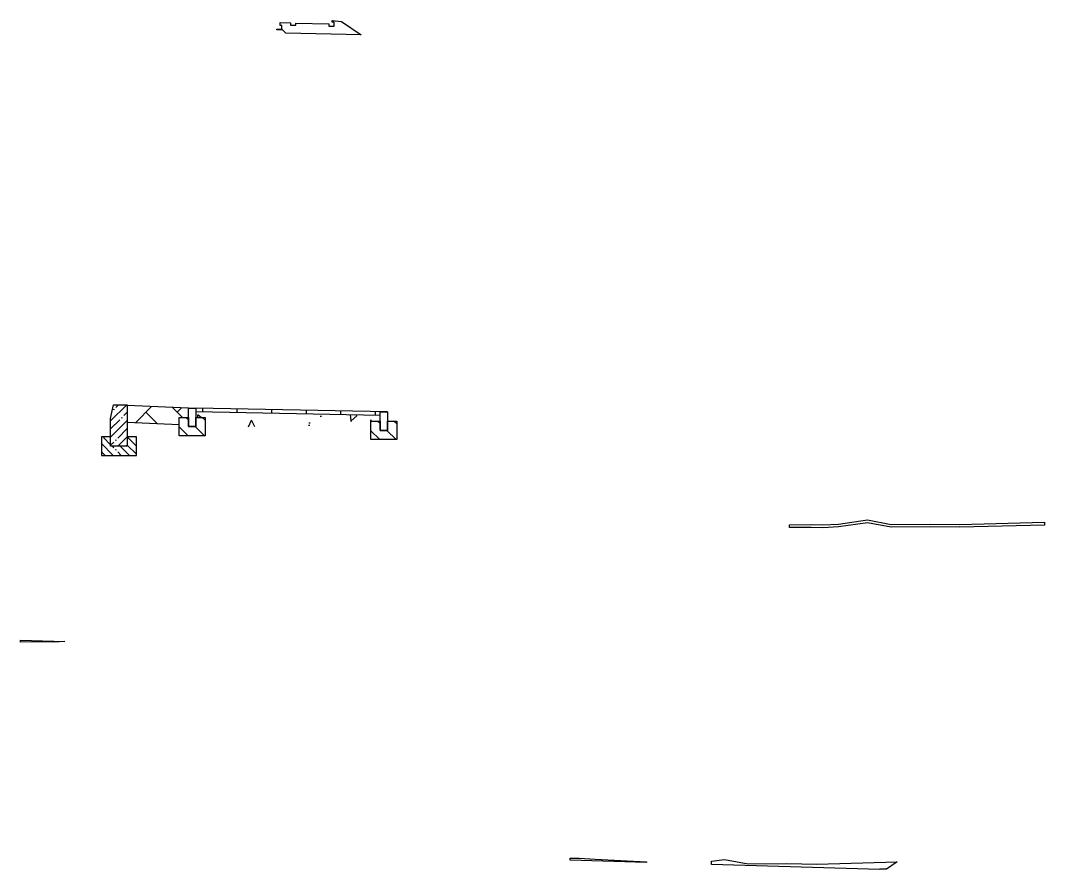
# Model space of a CAD drawing. Extents: x -717 to 1451, y -133302 to 233.
# Drawn here: x 402.6 to 458.1, y -71798.6 to -71752.5 of the extents above; entities that cross this region are included whole.
import ezdxf

# ---------------------------------------------------------------- set-up
doc = ezdxf.new("R2010")
doc.units = 0
doc.layers.add('КОД_399', color=252, linetype='Continuous')
doc.layers.add('Объём_2650', color=7, linetype='Continuous')
for name, color, linetype, true_color in [('Объём_2563', 7, 'Continuous', 0xff8000), ('Объём_2570', 7, 'Continuous', 0x80ff00), ('Объём_2600', 7, 'Continuous', 0x808000)]:
    doc.layers.add(name, color=color, linetype=linetype, true_color=true_color)

# ---------------------------------------------------------------- blocks, each defined once
blk = doc.blocks.new('БР100.30.18')
at = {"linetype": 'Continuous', "lineweight": 13}
h = blk.add_hatch(dxfattribs=at)
h.set_pattern_fill('ANSI35', scale=5)
h.set_pattern_definition([(45, (-1504.996, -4799.2297), (-0.88388348, 0.88388348), []), (45, (-1504.1121, -4799.2297), (-0.88388348, 0.88388348), [1.5625, -0.3125, 0, -0.3125])])
h.paths.add_polyline_path([(0.3, 3.47), (1.8, 3.47), (1.8, -1.03), (0, -1.03), (0, 1.97)])
h = blk.add_hatch(dxfattribs=at)
h.set_pattern_fill('ANSI35', scale=5, angle=90)
h.set_pattern_definition([(135, (-1504.996, -4800.7297), (-0.88388348, -0.88388348), []), (135, (-1504.996, -4799.8458), (-0.88388348, -0.88388348), [1.5625, -0.3125, 0, -0.3125])])
h.paths.add_polyline_path([(-1, -0.03), (0, -0.03), (0, -1.03), (1.8, -1.03), (1.8, -0.03), (2.8, -0.03), (2.8, -2.03), (-1, -2.03)])
at = {"color": 7, "lineweight": 30}
blk.add_lwpolyline([(1.8, -1.03), (0, -1.03), (0, 1.97), (0.3, 3.47), (1.8, 3.47)], close=True, dxfattribs=at)
at = {"linetype": 'Continuous'}
blk.add_lwpolyline([(0, -0.03), (-1, -0.03), (-1, -2.03), (2.8, -2.03), (2.8, -0.03), (1.8, -0.03)], dxfattribs=at)

msp = doc.modelspace()

# ---------------------------------------------------------------- hatches: boundary and pattern name
at = {"linetype": 'Continuous'}
h = msp.add_hatch(dxfattribs=at)
h.set_pattern_fill('AR-HBONE', color=253, scale=0.3)
h.set_pattern_definition([(45, (112.3964, -77579.4012), (0, 1.69705627), [3.6, -1.2]), (135, (113.2449, -77578.5527), (1e-16, 1.69705627), [3.6, -1.2])])
h.paths.add_polyline_path([(412.089, -71773.552), (412.089, -71774.552), (412.089, -71774.552)])
h.paths.add_polyline_path([(408.369, -71773.403), (411.689, -71773.552), (411.689, -71774.052), (411.189, -71774.052), (411.189, -71774.43), (408.368, -71774.304)])
h = msp.add_hatch(dxfattribs=at)
h.set_pattern_fill('ANSI31', color=256, scale=15, angle=45, style=0)
h.set_pattern_definition([(90, (-1500.0399, -76727.1827), (-1.875, 3e-16), [])])
h.paths.add_polyline_path([(422.085, -71773.758), (412.089, -71773.552), (412.089, -71773.752), (422.085, -71773.95)])
at = {"linetype": 'Continuous', "lineweight": 13}
h = msp.add_hatch(dxfattribs=at)
h.set_pattern_fill('ANSI35', scale=5, angle=90)
h.set_pattern_definition([(135, (-1455.9944, -6045.9237), (-0.883883476, -0.883883476), []), (135, (-1455.9944, -6045.0398), (-0.883883476, -0.883883476), [1.5625, -0.3125, 0, -0.3125])])
h.paths.add_polyline_path([(411.189, -71774.052), (411.689, -71774.052), (411.689, -71774.552), (412.089, -71774.552), (412.089, -71774.052), (412.589, -71774.052), (412.589, -71775.052), (411.189, -71775.052)])
h = msp.add_hatch(dxfattribs=at)
h.set_pattern_fill('ANSI35', scale=5, angle=90)
h.set_pattern_definition([(135, (-1445.5989, -6046.1298), (-0.883883476, -0.883883476), []), (135, (-1445.5989, -6045.2459), (-0.883883476, -0.883883476), [1.5625, -0.3125, 0, -0.3125])])
h.paths.add_polyline_path([(421.585, -71774.258), (422.085, -71774.258), (422.085, -71774.758), (422.485, -71774.758), (422.485, -71774.258), (422.985, -71774.258), (422.985, -71775.258), (421.585, -71775.258)])
at = {"layer": 'КОД_399'}
h = msp.add_hatch(dxfattribs=at)
h.set_pattern_fill('AR-CONC', scale=0.7, angle=45, style=0)
h.set_pattern_definition([(95, (-1500.122, -76727.272), (3.860864, 3.2396496), [0.525, -5.775]), (40, (-1500.122, -76727.272), (-4.409945, 3.036377), [0.42, -4.62]), (145.45144, (-1499.8, -76727.002), (-0.549081, 6.2760265), [0.4461813, -4.907995]), (91.1842, (-1501.112, -76726.282), (6.101854, 4.4632964), [0.7875, -8.6625]), (141.63564, (-1500.603, -76725.91), (-0.1953, 9.447982), [0.669272, -7.361996]), (36.18416, (-1501.112, -76726.282), (-0.1953, 9.447982), [0.63, -6.93]), (66, (-1500.3693, -76726.0345), (4.947401, 0.9616773), [0.525, -5.775]), (11, (-1500.3693, -76726.0345), (-2.38496, 4.793659), [0.42, -4.62]), (116.45144, (-1499.957, -76725.9544), (2.562441, 5.7553363), [0.4461813, -4.907995]), (82.5, (-1500.1218, -76727.272), (-1.5875523, 1.7079287), [0, -4.564, 0, -4.69, 0, -4.6375]), (52.5, (-1500.1218, -76727.272), (-0.6501106, 3.2543661), [0, -2.674, 0, -4.459, 0, -1.7675]), (12.5, (-1501.2256, -76728.3757), (2.7539272, 2.5306453), [0, -1.75, 0, -5.46, 0, -7.245]), (2.5, (-1501.7206, -76728.8707), (2.3911299, 3.3821186), [0, -2.275, 0, -3.626, 0, -5.145])])
h.paths.add_polyline_path([(421.585, -71774.258), (422.085, -71774.258), (422.085, -71773.95), (412.089, -71773.752), (412.089, -71774.052), (412.589, -71774.052), (412.589, -71774.512), (421.585, -71774.69)])

# ---------------------------------------------------------------- linework, layer by layer
for points in [[(411.689, -71773.552), (408.369, -71773.403), (408.368, -71774.304), (411.189, -71774.43), (411.189, -71774.052), (411.689, -71774.052), (411.689, -71773.552)], [(411.689, -71773.552), (412.089, -71773.552), (412.089, -71774.552), (411.689, -71774.552), (411.689, -71773.552)], [(422.485, -71773.758), (412.089, -71773.552)], [(422.085, -71773.95), (412.089, -71773.752)], [(422.085, -71773.758), (422.485, -71773.758), (422.485, -71774.758), (422.085, -71774.758), (422.085, -71773.758)], [(412.089, -71774.052), (412.589, -71774.052), (412.589, -71775.052), (411.189, -71775.052), (411.189, -71774.052), (411.689, -71774.052), (411.689, -71774.552), (412.089, -71774.552), (412.089, -71774.052)], [(422.485, -71774.258), (422.985, -71774.258), (422.985, -71775.258), (421.585, -71775.258), (421.585, -71774.258), (422.085, -71774.258), (422.085, -71774.758), (422.485, -71774.758), (422.485, -71774.258)]]:
    msp.add_lwpolyline(points)
at = {"layer": 'Объём_2563', "flags": 128}
msp.add_lwpolyline([(416.966, -71753.223), (416.782, -71753.039), (416.482, -71753.033), (416.482, -71753.003), (416.762, -71753.003), (416.762, -71752.803), (416.662, -71752.803), (416.662, -71752.64), (417.226, -71752.666), (417.226, -71752.79), (417.506, -71752.79), (417.506, -71752.681), (419.306, -71752.718), (419.306, -71752.831), (419.586, -71752.831), (419.586, -71752.631), (419.486, -71752.631), (419.486, -71752.531), (419.982, -71752.593), (421.049, -71753.304), (416.966, -71753.223), (416.966, -71753.223)], dxfattribs=at)
at = {"layer": 'Объём_2570', "flags": 128}
msp.add_lwpolyline([(458.125, -71779.889), (453.532, -71780.014), (451.914, -71779.985), (449.814, -71780.008), (448.523, -71779.763), (446.948, -71779.985), (446.097, -71780.038), (445.463, -71780.019), (444.295, -71780.033), (444.295, -71779.883), (445.463, -71779.869), (446.097, -71779.888), (446.948, -71779.835), (448.523, -71779.613), (449.814, -71779.858), (451.914, -71779.835), (453.532, -71779.864), (458.125, -71779.739), (458.125, -71779.889), (458.125, -71779.889)], dxfattribs=at)
at = {"layer": 'Объём_2600', "color": 5, "flags": 128}
msp.add_lwpolyline([(404.378, -71786.24), (403.744, -71786.221), (402.576, -71786.234), (402.576, -71786.13), (404.983, -71786.202), (404.378, -71786.24), (404.378, -71786.24)], dxfattribs=at)
at = {"layer": 'Объём_2650', "color": 6, "flags": 128}
for points in [[(432.88, -71797.957), (433.747, -71798.008), (436.533, -71798.145), (436.533, -71798.19), (432.402, -71798.067), (432.402, -71797.948), (432.88, -71797.957), (432.88, -71797.957)], [(440.052, -71798.125), (440.762, -71798.025), (442.053, -71798.27), (442.053, -71798.27), (442.053, -71798.27), (444.152, -71798.247), (445.771, -71798.276), (450.129, -71798.158), (449.549, -71798.544), (449.188, -71798.544), (449.188, -71798.57), (440.052, -71798.296), (440.052, -71798.125)]]:
    msp.add_lwpolyline(points, dxfattribs=at)

# ---------------------------------------------------------------- block references
at = {"lineweight": 18, "xscale": 0.5, "yscale": 0.5, "zscale": 0.5, "rotation": 359.9444632229611}
msp.add_blockref('БР100.30.18', (407.467, -71775.1), dxfattribs=at)

doc.saveas('drawing.dxf')
